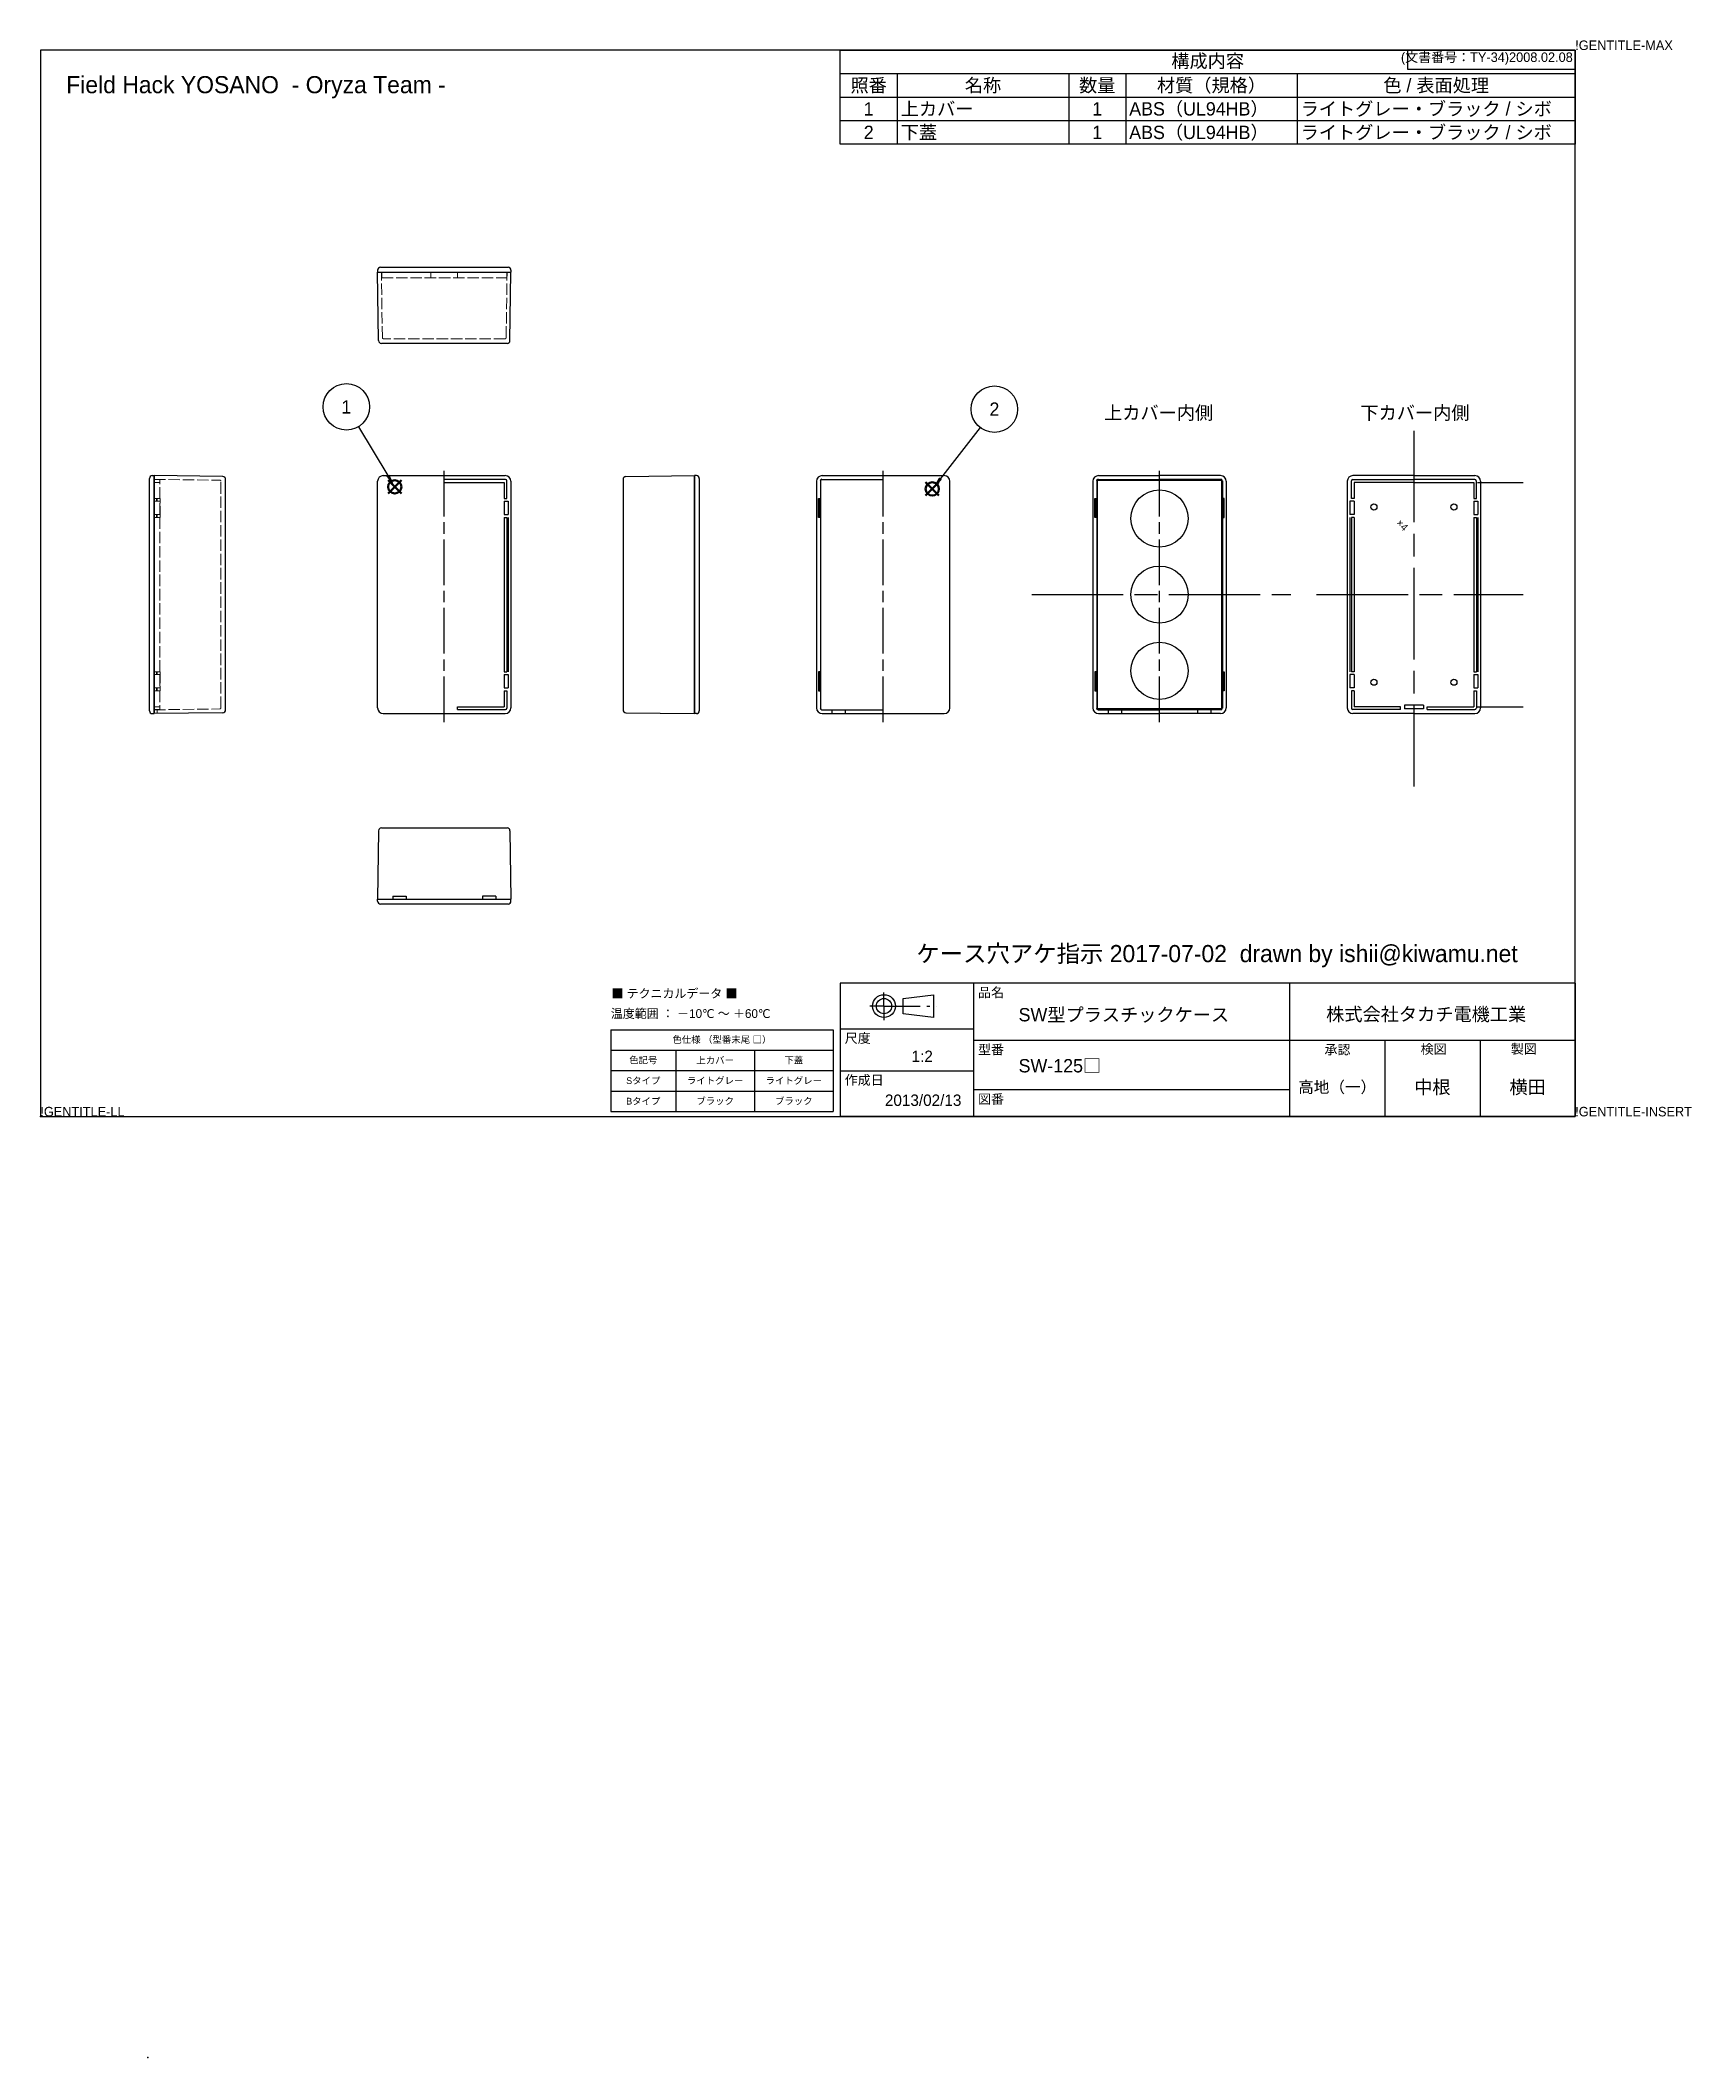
# Model space of a CAD drawing. Header units: millimetres. Extents: x 0 to 867, y -494 to 565.
import ezdxf
from ezdxf.enums import TextEntityAlignment as Align

# ---------------------------------------------------------------- set-up
doc = ezdxf.new("R2010")
doc.units = ezdxf.units.MM
doc.header["$LTSCALE"] = 2
for name, pattern in [('ACAD_ISO08W100', [36, 24, -3, 6, -3]), ('AM_ISO02W050x2', [3.75, 3, -0.75]), ('AM_ISO08W050', [18, 12, -1.5, 3, -1.5]), ('gen7a', [6.875, 4.75, -0.875, 0.375, -0.875])]:
    doc.linetypes.add(name, pattern=pattern)
doc.layers.get('0').update_dxf_attribs({"true_color": 0xffffff})
doc.layers.get('Defpoints').update_dxf_attribs({"true_color": 0xffffff})
doc.layers.add('7A', color=4, linetype='gen7a', true_color=0x00ffff)
doc.layers.add('RAHM2', color=1, linetype='Continuous', true_color=0xff0000)
for name, color, linetype, lineweight, true_color in [('AM_12', 7, 'Continuous', 50, 0xffffff), ('AM_5', 3, 'Continuous', 25, 0x00ff00), ('AM_7', 4, 'AM_ISO08W050', 25, 0x00ffff), ('上ｶﾊﾞｰ', 7, 'Continuous', 25, 0xffffff), ('上ｶﾊﾞｰ0', 7, 'AM_ISO02W050x2', 13, 0xffffff), ('下蓋', 2, 'Continuous', 25, 0xffff00), ('下蓋0', 2, 'AM_ISO02W050x2', 13, 0xffff00), ('加工指示', 30, 'Continuous', 25, 0xff7f00), ('基準線', 4, 'ACAD_ISO08W100', 25, 0x00ffff)]:
    doc.layers.add(name, color=color, linetype=linetype, lineweight=lineweight, true_color=true_color)
doc.styles.add('textstyle134', font='')
doc.styles.add('textstyle135', font='')
doc.styles.add('textstyle136', font='')
doc.styles.add('textstyle137', font='')
doc.styles.add('textstyle138', font='')
doc.styles.add('textstyle139', font='')
doc.styles.add('textstyle140', font='')
doc.styles.add('textstyle141', font='')
doc.styles.add('textstyle142', font='')
doc.styles.add('textstyle143', font='')
doc.styles.add('textstyle144', font='')
doc.styles.add('textstyle145', font='')
doc.styles.add('textstyle146', font='')
doc.styles.add('textstyle147', font='')
doc.styles.add('textstyle148', font='')
doc.styles.add('textstyle149', font='')
doc.styles.add('textstyle150', font='')
doc.styles.add('textstyle156', font='')
doc.styles.add('textstyle157', font='')
doc.styles.add('textstyle158', font='')
doc.styles.add('textstyle159', font='')
doc.styles.add('textstyle196', font='')
doc.styles.add('textstyle197', font='')
doc.styles.add('textstyle198', font='')
doc.styles.add('textstyle200', font='')
doc.styles.add('textstyle201', font='')
doc.styles.add('textstyle202', font='')
doc.styles.add('textstyle203', font='')
doc.styles.add('textstyle204', font='')
doc.styles.add('textstyle205', font='')
doc.styles.add('textstyle206', font='')
doc.styles.add('textstyle207', font='')
doc.styles.add('textstyle208', font='')
doc.styles.add('textstyle209', font='')
doc.styles.add('textstyle210', font='')
doc.styles.add('textstyle211', font='')
doc.styles.add('textstyle222', font='')
doc.styles.add('textstyle223', font='')
doc.styles.add('textstyle224', font='')
doc.styles.add('textstyle225', font='')
doc.styles.add('textstyle226', font='')
doc.styles.add('textstyle227', font='')
doc.styles.add('textstyle228', font='')
doc.styles.add('textstyle229', font='')
doc.styles.add('textstyle230', font='')
doc.styles.add('textstyle231', font='')
doc.styles.add('textstyle232', font='')
doc.styles.add('textstyle233', font='')
doc.styles.add('textstyle234', font='')
doc.styles.add('textstyle235', font='')
doc.styles.add('textstyle236', font='')
doc.styles.add('textstyle237', font='')
doc.styles.add('textstyle238', font='')
doc.styles.add('textstyle239', font='')
doc.styles.add('textstyle240', font='')
doc.styles.add('textstyle241', font='')
doc.styles.add('textstyle242', font='')
doc.styles.add('textstyle243', font='')
doc.styles.add('textstyle244', font='')
doc.styles.add('textstyle245', font='')
doc.styles.add('textstyle246', font='')
doc.styles.add('textstyle247', font='')
doc.styles.add('textstyle248', font='')
doc.styles.get('textstyle134').set_extended_font_data('Hiragino Kaku Gothic ProN')
doc.styles.get('textstyle135').set_extended_font_data('Hiragino Kaku Gothic ProN')
doc.styles.get('textstyle136').set_extended_font_data('Hiragino Kaku Gothic ProN')
doc.styles.get('textstyle137').set_extended_font_data('Hiragino Kaku Gothic ProN')
doc.styles.get('textstyle138').set_extended_font_data('Hiragino Kaku Gothic ProN')
doc.styles.get('textstyle139').set_extended_font_data('Hiragino Kaku Gothic ProN')
doc.styles.get('textstyle140').set_extended_font_data('Hiragino Kaku Gothic ProN')
doc.styles.get('textstyle141').set_extended_font_data('Hiragino Kaku Gothic ProN')
doc.styles.get('textstyle142').set_extended_font_data('Hiragino Kaku Gothic ProN')
doc.styles.get('textstyle143').set_extended_font_data('Hiragino Kaku Gothic ProN')
doc.styles.get('textstyle144').set_extended_font_data('Hiragino Kaku Gothic ProN')
doc.styles.get('textstyle145').set_extended_font_data('Hiragino Kaku Gothic ProN')
doc.styles.get('textstyle146').set_extended_font_data('Hiragino Kaku Gothic ProN')
doc.styles.get('textstyle147').set_extended_font_data('Hiragino Kaku Gothic ProN')
doc.styles.get('textstyle148').set_extended_font_data('Hiragino Kaku Gothic ProN')
doc.styles.get('textstyle149').set_extended_font_data('Hiragino Kaku Gothic ProN')
doc.styles.get('textstyle150').set_extended_font_data('Hiragino Kaku Gothic ProN')
doc.styles.get('textstyle156').set_extended_font_data('Hiragino Kaku Gothic ProN')
doc.styles.get('textstyle157').set_extended_font_data('Hiragino Kaku Gothic ProN')
doc.styles.get('textstyle158').set_extended_font_data('Hiragino Kaku Gothic ProN')
doc.styles.get('textstyle159').set_extended_font_data('Hiragino Kaku Gothic ProN')
doc.styles.get('textstyle196').set_extended_font_data('Hiragino Kaku Gothic ProN')
doc.styles.get('textstyle197').set_extended_font_data('Hiragino Kaku Gothic ProN')
doc.styles.get('textstyle198').set_extended_font_data('Hiragino Kaku Gothic ProN')
doc.styles.get('textstyle200').set_extended_font_data('Hiragino Kaku Gothic ProN')
doc.styles.get('textstyle201').set_extended_font_data('Hiragino Kaku Gothic ProN')
doc.styles.get('textstyle202').set_extended_font_data('Hiragino Kaku Gothic ProN')
doc.styles.get('textstyle203').set_extended_font_data('Hiragino Kaku Gothic ProN')
doc.styles.get('textstyle204').set_extended_font_data('Hiragino Kaku Gothic ProN')
doc.styles.get('textstyle205').set_extended_font_data('Hiragino Kaku Gothic ProN')
doc.styles.get('textstyle206').set_extended_font_data('Hiragino Kaku Gothic ProN')
doc.styles.get('textstyle207').set_extended_font_data('Hiragino Kaku Gothic ProN')
doc.styles.get('textstyle208').set_extended_font_data('Hiragino Kaku Gothic ProN')
doc.styles.get('textstyle209').set_extended_font_data('Hiragino Kaku Gothic ProN')
doc.styles.get('textstyle210').set_extended_font_data('Hiragino Kaku Gothic ProN')
doc.styles.get('textstyle211').set_extended_font_data('Hiragino Kaku Gothic ProN')
doc.styles.get('textstyle222').set_extended_font_data('Hiragino Kaku Gothic ProN')
doc.styles.get('textstyle223').set_extended_font_data('Hiragino Kaku Gothic ProN')
doc.styles.get('textstyle224').set_extended_font_data('Hiragino Kaku Gothic ProN')
doc.styles.get('textstyle225').set_extended_font_data('Hiragino Kaku Gothic ProN')
doc.styles.get('textstyle226').set_extended_font_data('Hiragino Kaku Gothic ProN')
doc.styles.get('textstyle227').set_extended_font_data('Hiragino Kaku Gothic ProN')
doc.styles.get('textstyle228').set_extended_font_data('Hiragino Kaku Gothic ProN')
doc.styles.get('textstyle229').set_extended_font_data('Hiragino Kaku Gothic ProN')
doc.styles.get('textstyle230').set_extended_font_data('Hiragino Kaku Gothic ProN')
doc.styles.get('textstyle231').set_extended_font_data('Hiragino Kaku Gothic ProN')
doc.styles.get('textstyle232').set_extended_font_data('Hiragino Kaku Gothic ProN')
doc.styles.get('textstyle233').set_extended_font_data('Hiragino Kaku Gothic ProN')
doc.styles.get('textstyle234').set_extended_font_data('Hiragino Kaku Gothic ProN')
doc.styles.get('textstyle235').set_extended_font_data('Hiragino Kaku Gothic ProN')
doc.styles.get('textstyle236').set_extended_font_data('Hiragino Kaku Gothic ProN')
doc.styles.get('textstyle237').set_extended_font_data('Hiragino Kaku Gothic ProN')
doc.styles.get('textstyle238').set_extended_font_data('Hiragino Kaku Gothic ProN')
doc.styles.get('textstyle239').set_extended_font_data('Hiragino Kaku Gothic ProN')
doc.styles.get('textstyle240').set_extended_font_data('Hiragino Kaku Gothic ProN')
doc.styles.get('textstyle241').set_extended_font_data('Hiragino Kaku Gothic ProN')
doc.styles.get('textstyle242').set_extended_font_data('Hiragino Kaku Gothic ProN')
doc.styles.get('textstyle243').set_extended_font_data('Hiragino Kaku Gothic ProN')
doc.styles.get('textstyle244').set_extended_font_data('Hiragino Kaku Gothic ProN')
doc.styles.get('textstyle245').set_extended_font_data('Hiragino Kaku Gothic ProN')
doc.styles.get('textstyle246').set_extended_font_data('Hiragino Kaku Gothic ProN')
doc.styles.get('textstyle247').set_extended_font_data('Hiragino Kaku Gothic ProN')
doc.styles.get('textstyle248').set_extended_font_data('Hiragino Kaku Gothic ProN')

# ---------------------------------------------------------------- blocks, each defined once
blk = doc.blocks.new('TK-A3')
for p, q in [((359, 280), (359, 275)), ((359, 275), (403, 275))]:
    blk.add_line(p, q)
blk.add_lwpolyline([(0, 0), (403, 0), (403, 280), (0, 280)], close=True)
for s, style, p in [('!GENTITLE-MAX', 'textstyle159', (403, 280)), ('!GENTITLE-LL', 'textstyle158', (0, 0)), ('!GENTITLE-INSERT', 'textstyle157', (403, 0))]:
    blk.add_text(s, height=2.5, dxfattribs=dict(style=style)).set_placement(p)
at = {"insert": (402.36, 276.11), "char_height": 2.5, "width": 43.0784, "attachment_point": 9, "style": 'textstyle156'}
blk.add_mtext('(文書番号：TY-34)2008.02.08', dxfattribs=at)
blk = doc.blocks.new('TK-仕様書')
for p, q in [((0, 35), (-193, 35)), ((-193, 35), (-193, 0)), ((-176.49, 30.96), (-168.49, 31.96)), ((-168.49, 31.96), (-168.49, 25.96)), ((-158, 35), (-158, 0)), ((-75, 35), (-75, 0)), ((0, 35), (0, 0)), ((-176.49, 26.96), (-176.49, 30.96)), ((-168.49, 25.96), (-176.49, 26.96)), ((-193, 23), (-158, 23)), ((-158, 20), (0, 20)), ((-50, 20), (-50, 0)), ((-25, 20), (-25, 0)), ((-193, 12), (-158, 12)), ((-75, 7), (-158, 7)), ((0, 0), (-193, 0))]:
    blk.add_line(p, q)
for radius in [3, 2]:
    blk.add_circle((-181.49, 28.96), radius)
blk.add_point((-374.82, -247.14))
at = {"layer": '7A'}
for q in [(-181.49, 32.53), (-185.21, 28.96), (-181.49, 25.25), (-167.71, 28.96)]:
    blk.add_line((-181.49, 28.96), q, dxfattribs=at)
at = {"insert": (-39.13, 26.64), "char_height": 3.5, "width": 60, "attachment_point": 5, "style": 'textstyle137'}
blk.add_mtext('\\fHiragino Kaku Gothic ProN|b0|i0|c128|p49;株式会社タカチ電機工業', dxfattribs=at)
for tag, p, height, style in [('品名', (-146.16, 24.95), 3.5, 'textstyle144'), ('型番', (-146.14, 11.54), 3.5, 'textstyle145'), ('GEN-TITLE-DAT', (-181.27, 2.75), 3, 'textstyle143'), ('図番', (-146.45, 2.06), 3, 'textstyle146')]:
    blk.add_attdef(tag, p, '', height=height, dxfattribs=dict(style=style))
for tag, height, style, p in [('GEN-TITLE-SCA', 3, 'textstyle150', (-171.46, 15.79)), ('承認', 3, 'textstyle147', (-62.5, 7.73)), ('検図', 3.5, 'textstyle148', (-37.5, 7.73)), ('製図', 3.5, 'textstyle149', (-12.5, 7.73))]:
    blk.add_attdef(tag, text='', height=height, dxfattribs=dict(style=style)).set_placement(p, align=Align.MIDDLE)
at = {"layer": 'RAHM2', "char_height": 2.5}
for s, insert, width, attachment_point, style in [('品名', (-156.8, 33.8), 90, 1, 'textstyle138'), ('尺度', (-191.8, 21.8), 20, 1, 'textstyle141'), ('型番', (-156.8, 18.8), 90, 1, 'textstyle139'), ('承認', (-62.43, 18.8), 17, 2, 'textstyle136'), ('検図', (-37.17, 18.93), 17, 2, 'textstyle135'), ('製図', (-13.5, 18.96), 17, 2, 'textstyle134'), ('作成日', (-191.8, 10.8), 60, 1, 'textstyle142'), ('図番', (-156.8, 5.8), 90, 1, 'textstyle140')]:
    blk.add_mtext(s, dxfattribs=dict(at, insert=insert, width=width, attachment_point=attachment_point, style=style))
blk = doc.blocks.new('*S23')
at = {"layer": 'AM_12', "color": 4, "true_color": 0x00ffff}
for p, q in [((182.6, 327.1), (189.6, 334.1)), ((182.6, 334.1), (189.6, 327.1))]:
    blk.add_line(p, q, dxfattribs=at)
blk.add_circle((186.1, 330.6), 3.5, dxfattribs=at)
blk = doc.blocks.new('*S21')
at = {"layer": 'AM_5', "color": 3, "true_color": 0x00ff00}
blk.add_line((167, 362.2), (182.5, 336.6), dxfattribs=at)
blk.add_circle((160.7, 372.6), 12.2, dxfattribs=at)
at = {"layer": 'AM_5', "color": 3, "linetype": 'Continuous', "true_color": 0x00ff00}
blk.add_trace([(181.7, 336.1), (183.3, 337), (186.1, 330.6)], dxfattribs=at)
at = {"layer": 'AM_5', "color": 7, "true_color": 0xffffff, "insert": (160.7, 372.6), "char_height": 7, "attachment_point": 5, "style": 'textstyle211'}
blk.add_mtext('1', dxfattribs=at)
blk = doc.blocks.new('*S11')
at = {"layer": 'AM_12', "color": 4, "true_color": 0x00ffff}
for p, q in [((464.9, 326), (471.9, 333)), ((464.9, 333), (471.9, 326))]:
    blk.add_line(p, q, dxfattribs=at)
blk.add_circle((468.4, 329.5), 3.5, dxfattribs=at)
blk = doc.blocks.new('*S5')
at = {"layer": 'AM_5', "color": 3, "true_color": 0x00ff00}
blk.add_line((493.5, 361.8), (472.7, 335), dxfattribs=at)
blk.add_circle((501, 371.4), 12.2, dxfattribs=at)
at = {"layer": 'AM_5', "color": 3, "linetype": 'Continuous', "true_color": 0x00ff00}
blk.add_trace([(472, 335.6), (473.4, 334.4), (468.4, 329.5)], dxfattribs=at)
at = {"layer": 'AM_5', "color": 7, "true_color": 0xffffff, "insert": (501, 371.4), "char_height": 7, "attachment_point": 5, "style": 'textstyle248'}
blk.add_mtext('2', dxfattribs=at)
blk = doc.blocks.new('*S12')
at = {"color": 7, "true_color": 0xffffff}
for p, q in [((420, 560), (806, 560)), ((420, 510.6), (420, 560)), ((806, 560), (806, 510.6)), ((806, 510.6), (420, 510.6))]:
    blk.add_line(p, q, dxfattribs=at)
at = {"color": 1, "true_color": 0xff0000}
for p, q in [((420, 547.65), (806, 547.65)), ((450, 547.65), (450, 535.3)), ((540, 547.65), (540, 535.3)), ((570, 547.65), (570, 535.3)), ((660, 547.65), (660, 535.3)), ((420, 535.3), (806, 535.3)), ((450, 535.3), (450, 522.95)), ((540, 535.3), (540, 522.95)), ((570, 535.3), (570, 522.95)), ((660, 535.3), (660, 522.95)), ((420, 522.95), (806, 522.95)), ((450, 522.95), (450, 510.6)), ((540, 522.95), (540, 510.6)), ((570, 522.95), (570, 510.6)), ((660, 522.95), (660, 510.6))]:
    blk.add_line(p, q, dxfattribs=at)
at = {"color": 2, "true_color": 0xffff00, "insert": (613, 553.83), "char_height": 7, "attachment_point": 5, "style": 'textstyle247'}
blk.add_mtext('構成内容', dxfattribs=at)
at = {"color": 2, "true_color": 0xffff00, "char_height": 7}
for s, insert, width, attachment_point, style in [('照番', (435, 544.95), 26.4, 2, 'textstyle242'), ('名称', (495, 544.95), 86.4, 2, 'textstyle243'), ('数量', (555, 544.95), 26.4, 2, 'textstyle244'), ('材質（規格）', (615, 544.95), 86.4, 2, 'textstyle245'), ('色 / 表面処理', (733, 544.95), 142.4, 2, 'textstyle246'), ('1', (435, 532.6), 26.4, 2, 'textstyle232'), ('上カバー', (451.8, 532.6), 86.4, 1, 'textstyle233'), ('1', (555, 532.6), 26.4, 2, 'textstyle234'), ('ABS（UL94HB）', (571.8, 532.6), 86.4, 1, 'textstyle235'), ('ライトグレー・ブラック / シボ', (661.8, 532.6), 142.4, 1, 'textstyle236'), ('2', (435, 520.25), 26.4, 2, 'textstyle237'), ('下蓋', (451.8, 520.25), 86.4, 1, 'textstyle238'), ('1', (555, 520.25), 26.4, 2, 'textstyle239'), ('ABS（UL94HB）', (571.8, 520.25), 86.4, 1, 'textstyle240'), ('ライトグレー・ブラック / シボ', (661.8, 520.25), 142.4, 1, 'textstyle241')]:
    blk.add_mtext(s, dxfattribs=dict(at, insert=insert, width=width, attachment_point=attachment_point, style=style))
blk = doc.blocks.new('*T9')
at = {"linetype": 'ByBlock', "lineweight": -2}
for p, q in [((0, 0), (58.4, 0)), ((0, 0), (0, -21.47)), ((58.4, 0), (58.4, -21.47)), ((0, -5.35), (58.4, -5.35)), ((17.11, -5.35), (17.11, -21.47)), ((37.75, -5.35), (37.75, -21.47)), ((0, -10.7), (58.4, -10.7)), ((0, -16.09), (58.4, -16.09)), ((0, -21.47), (58.4, -21.47))]:
    blk.add_line(p, q, dxfattribs=at)
at = {"layer": 'Defpoints', "color": 8, "lineweight": 0, "true_color": 0x808080}
blk.add_line((0, 0), (0, 0), dxfattribs=at)
at = {"color": 0, "char_height": 1.7639, "attachment_point": 5}
for s, insert, width, style in [('{\\fヒラギノ角ゴ ProN|b0|i0|c128;色仕様 （型番末尾 □）', (29.2, -2.68), 55.3956, 'textstyle222'), ('{\\fヒラギノ角ゴ ProN|b0|i0|c128;色記号', (8.56, -8.03), 14.1133, 'textstyle223'), ('{\\fヒラギノ角ゴ ProN|b0|i0|c128;上カバー', (27.43, -8.03), 17.6411, 'textstyle224'), ('{\\fヒラギノ角ゴ ProN|b0|i0|c128;下蓋', (48.08, -8.03), 17.6411, 'textstyle225'), ('{\\fヒラギノ角ゴ ProN|b0|i0|c128;Sタイプ', (8.56, -13.4), 14.1133, 'textstyle226'), ('{\\fヒラギノ角ゴ ProN|b0|i0|c128;ライトグレー', (27.43, -13.4), 17.6411, 'textstyle227'), ('{\\fヒラギノ角ゴ ProN|b0|i0|c128;ライトグレー', (48.08, -13.4), 17.6411, 'textstyle228'), ('{\\fヒラギノ角ゴ ProN|b0|i0|c128;Bタイプ', (8.56, -18.78), 14.1133, 'textstyle229'), ('{\\fヒラギノ角ゴ ProN|b0|i0|c128;ブラック', (27.43, -18.78), 17.6411, 'textstyle230'), ('{\\fヒラギノ角ゴ ProN|b0|i0|c128;ブラック', (48.08, -18.78), 17.6411, 'textstyle231')]:
    blk.add_mtext(s, dxfattribs=dict(at, insert=insert, width=width, style=style))
blk = doc.blocks.new('色仕様')
blk.add_blockref('*T9', (-58.4, 21.47))

msp = doc.modelspace()

# ---------------------------------------------------------------- linework, layer by layer
msp.add_point((0, 0))
at = {"layer": 'AM_7'}
for p, q in [((212.1, 207), (212.1, 341)), ((442.6, 207), (442.6, 341)), ((587.7, 207), (587.7, 341))]:
    msp.add_line(p, q, dxfattribs=at)
at = {"layer": '上ｶﾊﾞｰ'}
for p, q in [((177.1, 443.4), (247.1, 443.4)), ((177.6, 407.4), (177.1, 443.4)), ((246.6, 407.4), (247.1, 443.4)), ((245.1, 405.9), (179.1, 405.9)), ((59.8, 336.5), (59.8, 211.5)), ((95.8, 336), (59.8, 336.5)), ((97.3, 213.5), (97.3, 334.5)), ((177.1, 214.5), (177.1, 333.5)), ((180.1, 336.5), (212.1, 336.5)), ((306, 334.5), (306, 213.5)), ((307.5, 336), (343.5, 336.5)), ((343.5, 211.5), (343.5, 336.5)), ((407.6, 333.5), (407.6, 214.5)), ((409.6, 333.8), (409.6, 214.3)), ((410.3, 334.5), (442.6, 334.5)), ((410.6, 336.5), (442.6, 336.5)), ((552.7, 333.5), (552.7, 214.5)), ((554.7, 333.8), (554.7, 214.3)), ((555.2, 214.3), (555.2, 333.8)), ((555.4, 334.5), (587.7, 334.5)), ((619.9, 334), (555.4, 334)), ((555.7, 336.5), (587.7, 336.5)), ((619.7, 336.5), (587.7, 336.5)), ((619.9, 334.5), (587.7, 334.5)), ((620.2, 333.8), (620.2, 214.3)), ((620.7, 333.8), (620.7, 214.3)), ((622.7, 333.5), (622.7, 214.5)), ((408.6, 314.5), (408.6, 324.5)), ((408.6, 324.5), (409.6, 324.5)), ((409.4, 314.5), (409.4, 324.5)), ((553.7, 314.5), (553.7, 324.5)), ((553.7, 324.5), (554.7, 324.5)), ((554.5, 314.5), (554.5, 324.5)), ((621.7, 324.5), (620.7, 324.5)), ((620.9, 314.5), (620.9, 324.5)), ((621.7, 314.5), (621.7, 324.5)), ((409.6, 314.5), (408.6, 314.5)), ((554.7, 314.5), (553.7, 314.5)), ((620.7, 314.5), (621.7, 314.5)), ((408.6, 233.5), (408.6, 223.5)), ((409.6, 233.5), (408.6, 233.5)), ((409.4, 233.5), (409.4, 223.5)), ((553.7, 233.5), (553.7, 223.5)), ((554.7, 233.5), (553.7, 233.5)), ((554.5, 233.5), (554.5, 223.5)), ((620.7, 233.5), (621.7, 233.5)), ((620.9, 233.5), (620.9, 223.5)), ((621.7, 233.5), (621.7, 223.5)), ((408.6, 223.5), (409.6, 223.5)), ((553.7, 223.5), (554.7, 223.5)), ((621.7, 223.5), (620.7, 223.5)), ((95.8, 212), (59.8, 211.5)), ((307.5, 212), (343.5, 211.5)), ((410.3, 213.5), (415.6, 213.5)), ((415.6, 213.5), (422.6, 213.5)), ((415.6, 213.5), (415.6, 211.5)), ((422.6, 213.5), (442.6, 213.5)), ((422.6, 213.5), (422.6, 211.5)), ((619.9, 214), (555.4, 214)), ((555.4, 213.5), (560.7, 213.5)), ((560.7, 213.5), (567.7, 213.5)), ((560.7, 213.5), (560.7, 211.5)), ((567.7, 213.5), (587.7, 213.5)), ((567.7, 213.5), (567.7, 211.5)), ((607.7, 213.5), (587.7, 213.5)), ((614.7, 213.5), (607.7, 213.5)), ((607.7, 213.5), (607.7, 211.5)), ((614.7, 213.5), (614.7, 211.5)), ((619.9, 213.5), (614.7, 213.5)), ((180.1, 211.5), (212.1, 211.5)), ((410.6, 211.5), (415.6, 211.5)), ((415.6, 211.5), (422.6, 211.5)), ((422.6, 211.5), (442.6, 211.5)), ((555.7, 211.5), (560.7, 211.5)), ((560.7, 211.5), (567.7, 211.5)), ((567.7, 211.5), (587.7, 211.5)), ((607.7, 211.5), (587.7, 211.5)), ((614.7, 211.5), (607.7, 211.5)), ((619.7, 211.5), (614.7, 211.5)), ((177.6, 150), (177.1, 114)), ((179.1, 151.5), (245.1, 151.5)), ((246.6, 150), (247.1, 114)), ((177.1, 114), (247.1, 114)), ((185.1, 115.6), (185.1, 114)), ((185.1, 115.6), (192.1, 115.6)), ((192.1, 115.6), (192.1, 114)), ((239.1, 115.6), (232.1, 115.6)), ((232.1, 115.6), (232.1, 114)), ((239.1, 115.6), (239.1, 114))]:
    msp.add_line(p, q, dxfattribs=at)
for centre, radius, start, end in [((179.1, 407.4), 1.5, 180.7957, 270), ((245.1, 407.4), 1.5, 270, 359.2043), ((95.8, 334.5), 1.5, 0, 89.2043), ((180.1, 333.5), 3, 90, 180), ((307.5, 334.5), 1.5, 90.7957, 180), ((410.6, 333.5), 3, 90, 180), ((410.3, 333.8), 0.75, 90, 180), ((555.7, 333.5), 3, 90, 180), ((555.4, 333.8), 0.75, 90, 180), ((555.4, 333.8), 0.25, 90, 180), ((619.7, 333.5), 3, 0, 90), ((619.9, 333.8), 0.75, 0, 90), ((619.9, 333.8), 0.25, 0, 90), ((95.8, 213.5), 1.5, 270.7957, 0), ((180.1, 214.5), 3, 180, 270), ((307.5, 213.5), 1.5, 180, 269.2043), ((410.6, 214.5), 3, 180, 270), ((410.3, 214.3), 0.75, 180, 270), ((555.7, 214.5), 3, 180, 270), ((555.4, 214.3), 0.75, 180, 270), ((555.4, 214.3), 0.25, 180, 270), ((619.7, 214.5), 3, 270, 0), ((619.9, 214.3), 0.75, 270, 0), ((619.9, 214.3), 0.25, 270, 0), ((179.1, 150), 1.5, 90, 179.2043), ((245.1, 150), 1.5, 0.7957, 90)]:
    msp.add_arc(centre, radius, start, end, dxfattribs=at)
at = {"layer": '上ｶﾊﾞｰ0'}
for p, q in [((179.6, 408.9), (179.1, 443.4)), ((244.6, 408.9), (245.1, 443.4)), ((244.1, 408.4), (180.1, 408.4)), ((59.8, 334.5), (94.3, 334.1)), ((94.8, 214.5), (94.8, 333.6)), ((62.9, 324.5), (59.8, 324.5)), ((61, 323), (61, 324.5)), ((61.3, 323), (61.3, 324.5)), ((62.9, 314.5), (62.9, 324.5)), ((59.8, 314.5), (62.9, 314.5)), ((61, 314.5), (61, 316)), ((61.3, 314.5), (61.3, 316)), ((59.8, 233.5), (62.9, 233.5)), ((61, 233.5), (61, 232)), ((61.3, 233.5), (61.3, 232)), ((62.9, 233.5), (62.9, 223.5)), ((62.9, 223.5), (59.8, 223.5)), ((61, 225), (61, 223.5)), ((61.3, 225), (61.3, 223.5)), ((59.8, 213.5), (94.3, 214)), ((61.4, 213.6), (61.4, 211.6))]:
    msp.add_line(p, q, dxfattribs=at)
for centre, start, end in [((180.1, 408.9), 180.7957, 270), ((244.1, 408.9), 270, 359.2043), ((94.3, 333.6), 0, 89.2043), ((94.3, 214.5), 270.7957, 0)]:
    msp.add_arc(centre, 0.5, start, end, dxfattribs=at)
at = {"layer": '下蓋'}
for p, q in [((178.6, 445.9), (245.6, 445.9)), ((177.1, 444.4), (177.1, 443.4)), ((177.1, 443.4), (247.1, 443.4)), ((247.1, 444.4), (247.1, 443.4)), ((57.3, 213), (57.3, 335)), ((58.8, 336.5), (59.8, 336.5)), ((59.8, 211.5), (59.8, 336.5)), ((212.1, 336.5), (244.1, 336.5)), ((244.2, 334.4), (212.1, 334.4)), ((212.1, 332.9), (243.5, 332.9)), ((243.5, 332.9), (243.5, 324.5)), ((244.9, 324.5), (244.9, 333.7)), ((247.1, 333.5), (247.1, 214.5)), ((344.5, 336.5), (343.5, 336.5)), ((343.5, 336.5), (343.5, 211.5)), ((346, 335), (346, 213)), ((442.6, 336.5), (474.6, 336.5)), ((477.6, 214.5), (477.6, 333.5)), ((686.3, 333.5), (686.3, 214.5)), ((688.5, 324.5), (688.5, 333.7)), ((689.2, 334.4), (721.3, 334.4)), ((721.3, 336.5), (689.3, 336.5)), ((721.3, 332.9), (689.9, 332.9)), ((689.9, 332.9), (689.9, 324.5)), ((721.3, 336.5), (753.3, 336.5)), ((753.3, 334.4), (721.3, 334.4)), ((721.3, 332.9), (752.7, 332.9)), ((752.7, 332.9), (752.7, 324.5)), ((754.1, 324.5), (754.1, 333.7)), ((756.3, 333.5), (756.3, 214.5)), ((243.5, 324.5), (244.9, 324.5)), ((243.5, 323), (243.5, 316)), ((243.5, 323), (245.7, 323)), ((245.7, 323), (245.7, 316)), ((689.9, 323), (687.7, 323)), ((687.7, 323), (687.7, 316)), ((689.9, 324.5), (688.5, 324.5)), ((689.9, 323), (689.9, 316)), ((752.7, 324.5), (754.1, 324.5)), ((752.7, 323), (752.7, 316)), ((752.7, 323), (754.8, 323)), ((754.8, 323), (754.8, 316)), ((243.5, 316), (245.7, 316)), ((243.5, 314.5), (243.5, 233.5)), ((243.5, 314.5), (244.9, 314.5)), ((244.9, 314.5), (244.9, 233.5)), ((245.7, 314.5), (245.7, 233.5)), ((689.9, 316), (687.7, 316)), ((687.7, 314.5), (687.7, 233.5)), ((689.9, 314.5), (688.5, 314.5)), ((688.5, 314.5), (688.5, 233.5)), ((689.9, 314.5), (689.9, 233.5)), ((752.7, 316), (754.8, 316)), ((752.7, 314.5), (752.7, 233.5)), ((752.7, 314.5), (754.1, 314.5)), ((754.1, 314.5), (754.1, 233.5)), ((754.8, 314.5), (754.8, 233.5)), ((243.5, 233.5), (244.9, 233.5)), ((689.9, 233.5), (688.5, 233.5)), ((752.7, 233.5), (754.1, 233.5)), ((243.5, 232), (243.5, 225)), ((243.5, 232), (245.7, 232)), ((243.5, 225), (245.7, 225)), ((243.5, 223.5), (243.5, 215.1)), ((243.5, 223.5), (244.9, 223.5)), ((244.9, 223.5), (244.9, 214.4)), ((245.7, 232), (245.7, 225)), ((687.7, 232), (687.7, 225)), ((689.9, 232), (687.7, 232)), ((689.9, 225), (687.7, 225)), ((688.5, 223.5), (688.5, 214.4)), ((689.9, 223.5), (688.5, 223.5)), ((689.9, 232), (689.9, 225)), ((689.9, 223.5), (689.9, 215.1)), ((752.7, 232), (752.7, 225)), ((752.7, 232), (754.8, 232)), ((752.7, 225), (754.8, 225)), ((752.7, 223.5), (752.7, 215.1)), ((752.7, 223.5), (754.1, 223.5)), ((754.1, 223.5), (754.1, 214.4)), ((754.8, 232), (754.8, 225)), ((219.1, 213.6), (219.1, 215.1)), ((219.1, 215.1), (243.5, 215.1)), ((219.1, 213.6), (244.2, 213.6)), ((714.3, 213.6), (689.2, 213.6)), ((714.3, 215.1), (689.9, 215.1)), ((714.3, 213.6), (714.3, 215.1)), ((716.3, 216), (716.3, 214.1)), ((726.3, 216), (716.3, 216)), ((726.3, 214.1), (716.3, 214.1)), ((726.3, 216), (726.3, 214.1)), ((728.3, 213.6), (728.3, 215.1)), ((728.3, 215.1), (752.7, 215.1)), ((728.3, 213.6), (753.3, 213.6)), ((58.8, 211.5), (59.8, 211.5)), ((212.1, 211.5), (244.1, 211.5)), ((344.5, 211.5), (343.5, 211.5)), ((442.6, 211.5), (474.6, 211.5)), ((721.3, 211.5), (689.3, 211.5)), ((721.3, 211.5), (753.3, 211.5)), ((177.1, 113), (177.1, 114)), ((177.1, 114), (247.1, 114)), ((245.6, 111.5), (178.6, 111.5)), ((247.1, 113), (247.1, 114))]:
    msp.add_line(p, q, dxfattribs=at)
for centre, radius, start, end in [((178.6, 444.4), 1.5, 90, 180), ((245.6, 444.4), 1.5, 0, 90), ((58.8, 335), 1.5, 90, 180), ((244.1, 333.5), 3, 0, 90), ((244.2, 333.7), 0.75, 0, 90), ((344.5, 335), 1.5, 0, 90), ((474.6, 333.5), 3, 0, 90), ((689.3, 333.5), 3, 90, 180), ((689.2, 333.7), 0.75, 90, 180), ((753.3, 333.5), 3, 0, 90), ((753.3, 333.7), 0.75, 0, 90), ((58.8, 213), 1.5, 180, 270), ((244.1, 214.5), 3, 270, 0), ((244.2, 214.4), 0.75, 270, 0), ((344.5, 213), 1.5, 270, 0), ((474.6, 214.5), 3, 270, 0), ((689.3, 214.5), 3, 180, 270), ((689.2, 214.4), 0.75, 180, 270), ((753.3, 214.5), 3, 270, 0), ((753.3, 214.4), 0.75, 270, 0), ((178.6, 113), 1.5, 180, 270), ((245.6, 113), 1.5, 270, 0)]:
    msp.add_arc(centre, radius, start, end, dxfattribs=at)
at = {"layer": '下蓋0'}
for p, q in [((179.3, 440.4), (179.3, 443.4)), ((179.3, 440.4), (244.9, 440.4)), ((205.1, 443.4), (205.1, 440.4)), ((219.1, 443.4), (219.1, 440.4)), ((244.9, 440.4), (244.9, 443.4)), ((62.8, 334.4), (59.8, 334.4)), ((59.8, 332.9), (62.8, 332.9)), ((62.8, 324.5), (62.8, 334.4)), ((62.8, 324.5), (59.8, 324.5)), ((62.8, 323), (59.8, 323)), ((62.8, 316), (62.8, 323)), ((62.8, 316), (59.8, 316)), ((62.8, 314.5), (59.8, 314.5)), ((62.8, 314.5), (62.8, 233.5)), ((62.8, 233.5), (59.8, 233.5)), ((62.8, 232), (59.8, 232)), ((62.8, 225), (59.8, 225)), ((62.8, 223.5), (59.8, 223.5)), ((62.8, 232), (62.8, 225)), ((62.8, 223.5), (62.8, 213.6)), ((59.8, 215.1), (62.8, 215.1)), ((62.8, 213.6), (59.8, 213.6))]:
    msp.add_line(p, q, dxfattribs=at)
at = {"layer": '加工指示'}
for p, q in [((696.3, 274), (699, 274)), ((699.7, 274), (699.9, 274)), ((700.5, 274), (703.3, 274)), ((704, 274), (704.2, 274)), ((704.8, 274), (707.6, 274)), ((708.3, 274), (708.5, 274))]:
    msp.add_line(p, q, dxfattribs=at)
for centre, radius in [((587.7, 314), 15), ((587.7, 314), 15), ((700.3, 320), 1.6), ((742.3, 320), 1.6), ((587.7, 274), 15), ((587.7, 234), 15), ((700.3, 228), 1.6), ((742.3, 228), 1.6)]:
    msp.add_circle(centre, radius, dxfattribs=at)
at = {"layer": '基準線'}
for p, q in [((721.3, 360), (721.3, 173.3)), ((754.7, 332.9), (778.7, 332.9)), ((520.6, 274), (656.6, 274)), ((670.2, 274), (778.7, 274)), ((754.7, 215.1), (778.7, 215.1)), ((754.7, 215.1), (778.7, 215.1))]:
    msp.add_line(p, q, dxfattribs=at)

# ---------------------------------------------------------------- block references
at = {"lineweight": 0, "xscale": 2, "yscale": 2, "zscale": 2}
msp.add_blockref('TK-A3', (0, 0), dxfattribs=at)
msp.add_blockref('*S12', (0, 0))
at = {"lineweight": 0}
ref = msp.add_blockref('TK-仕様書', (806, 0), dxfattribs=dict(at, xscale=2, yscale=2, zscale=2))
ref.add_attrib('GEN-TITLE-DAT', '2013/02/13', (443.5, 5.5), dxfattribs={"height": 6, "style": 'textstyle196'})
ref.add_attrib('品名', 'SW型プラスチックケース', (513.7, 49.9), dxfattribs={"height": 7, "style": 'textstyle197'})
ref.add_attrib('型番', 'SW-125□', (513.7, 23.1), dxfattribs={"height": 7, "style": 'textstyle198'})
ref.add_attrib('承認', '高地（一）', dxfattribs={"height": 6, "style": 'textstyle200'}).set_placement((681, 15.5), align=Align.MIDDLE)
ref.add_attrib('検図', '中根', dxfattribs={"height": 7, "style": 'textstyle201'}).set_placement((731, 15.5), align=Align.MIDDLE)
ref.add_attrib('製図', '横田', dxfattribs={"height": 7, "style": 'textstyle202'}).set_placement((781, 15.5), align=Align.MIDDLE)
ref.add_attrib('GEN-TITLE-SCA', '1:2', dxfattribs={"height": 6, "style": 'textstyle203'}).set_placement((463.1, 31.6), align=Align.MIDDLE)
at = {"xscale": 2, "yscale": 2, "zscale": 2}
msp.add_blockref('色仕様', (416.3, 2.5), dxfattribs=at)
at = {"layer": 'AM_12'}
for name in ['*S23', '*S11']:
    msp.add_blockref(name, (0, 0), dxfattribs=at)
at = {"layer": 'AM_5'}
for name in ['*S21', '*S5']:
    msp.add_blockref(name, (0, 0), dxfattribs=at)

# ---------------------------------------------------------------- texts
at = {"attachment_point": 1}
for s, insert, char_height, width, style in [('上カバー内側', (558.6, 373), 7, 62.902, 'textstyle204'), ('下カバー内側', (693.2, 373), 7, 62.902, 'textstyle205'), ('■ テクニカルデータ ■', (299.9, 66.8), 4.6, 65.678, 'textstyle206'), ('温度範囲 ： －10℃ ～ ＋60℃', (299.6, 56.3), 4.6, 91.124, 'textstyle207')]:
    msp.add_mtext(s, dxfattribs=dict(at, insert=insert, char_height=char_height, width=width, style=style))
at = {"layer": '加工指示', "char_height": 9, "attachment_point": 1}
for s, insert, style in [('Field Hack YOSANO  - Oryza Team -', (13.6, 546.3), 'textstyle210'), ('ケース穴アケ指示 2017-07-02  drawn by ishii@kiwamu.net', (460, 90), 'textstyle209')]:
    msp.add_mtext(s, dxfattribs=dict(at, insert=insert, style=style))
at = {"layer": '加工指示', "insert": (714.4, 314.1), "char_height": 4, "attachment_point": 1, "rotation": 315, "style": 'textstyle208'}
msp.add_mtext('×4', dxfattribs=at)

doc.saveas('drawing.dxf')
